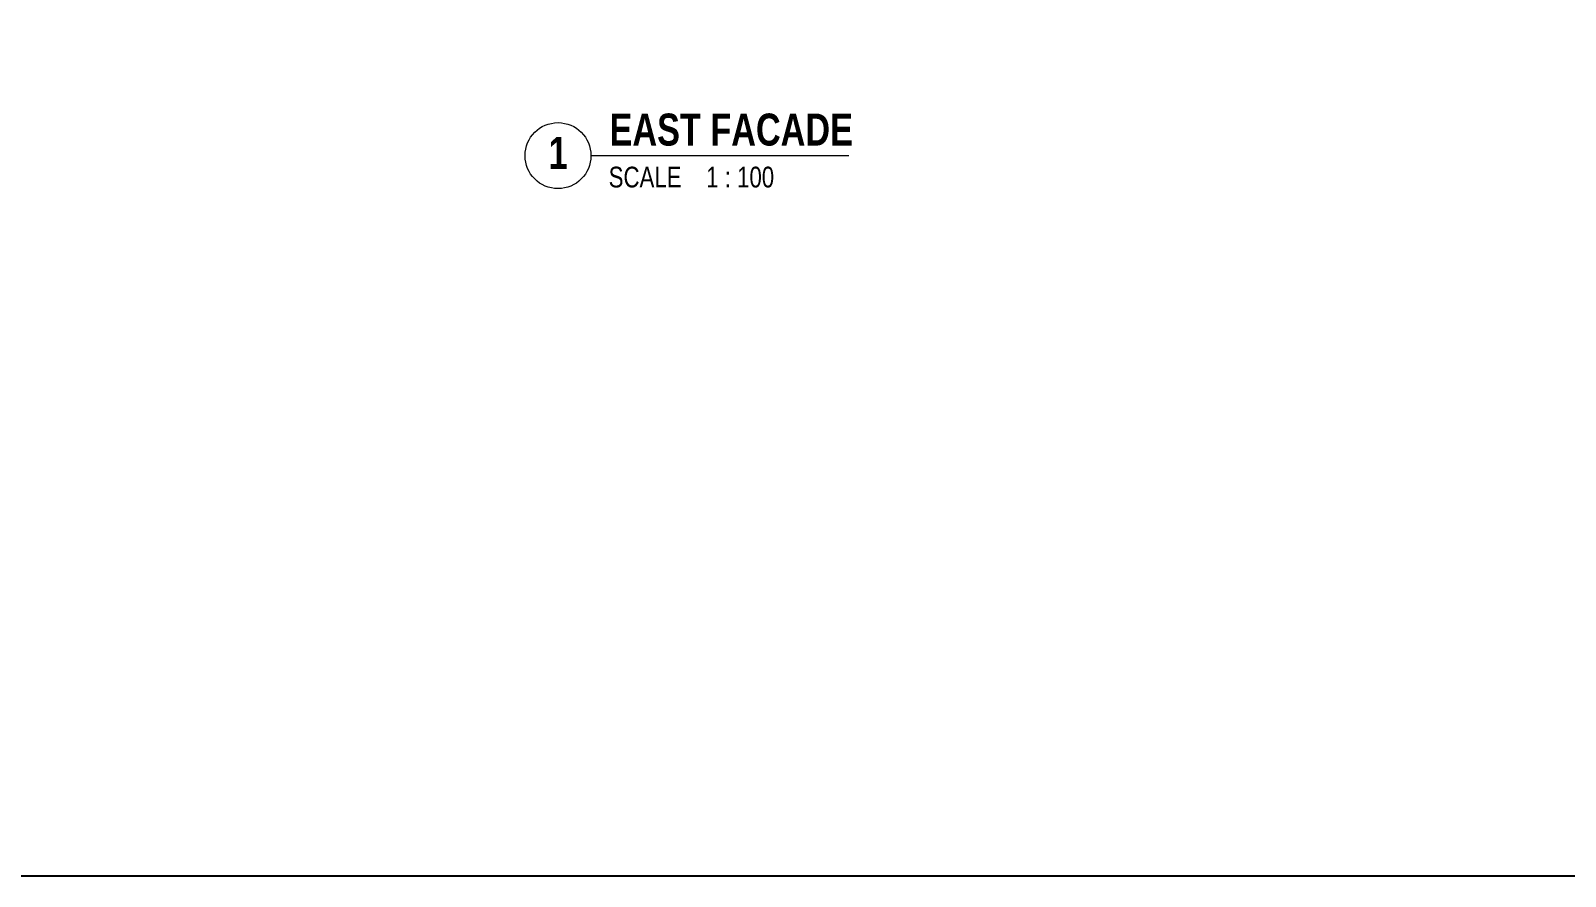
# Model space of a CAD drawing. Header units: millimetres. Extents: x -29259 to 87313, y -139821 to 46728.
# Drawn here: x -9147 to 25495, y -139821 to -120741 of the extents above; entities that cross this region are included whole.
import ezdxf

# ---------------------------------------------------------------- set-up
doc = ezdxf.new("R2010")
doc.units = ezdxf.units.MM
doc.layers.add('G-ANNO-TTLB', color=6, linetype='Continuous', lineweight=9)
doc.styles.add('Century Gothic_7', font='GOTHIC.TTF', dxfattribs={"width": 0.8, "height": 750})
doc.styles.add('Century Gothic_B_5', font='GOTHICB.TTF', dxfattribs={"width": 0.8, "height": 3.85})

# ---------------------------------------------------------------- blocks, each defined once
blk = doc.blocks.new('Viewport - M_View Title-684662-ELEVATION - EAST _ SOUTH')
at = {"layer": 'G-ANNO-TTLB'}
blk.add_circle((-4.06, 0), 3.97, dxfattribs=at)

msp = doc.modelspace()

# ---------------------------------------------------------------- linework, layer by layer
msp.add_lwpolyline([(-29258.6, 46727.5), (87313.3, 46727.5), (87313.3, -139820.9), (-29258.6, -139820.9)], close=True)
at = {"layer": 'G-ANNO-TTLB'}
msp.add_line((3517.9, -123560), (9320.3, -123560), dxfattribs=at)

# ---------------------------------------------------------------- block references
at = {"layer": 'G-ANNO-TTLB', "xscale": 187.5, "yscale": 187.5, "zscale": 187.5}
msp.add_blockref('Viewport - M_View Title-684662-ELEVATION - EAST _ SOUTH', (3517.9, -123560), dxfattribs=at)

# ---------------------------------------------------------------- texts
at = {"layer": 'G-ANNO-TTLB', "attachment_point": 1}
for s, insert, char_height, width, style in [('EAST FACADE', (3921.6, -122610.6), 721.875, 6193.036, 'Century Gothic_B_5'), ('\\fCentury Gothic|b1|i0|c0|p34|;\\W.8;1', (2543.9, -123135.8), 721.875, 541.139, 'Century Gothic_B_5'), ('SCALE    1 : 100', (3900.6, -123808.8), 468.75, 4545.568, 'Century Gothic_7')]:
    msp.add_mtext(s, dxfattribs=dict(at, insert=insert, char_height=char_height, width=width, style=style))

doc.saveas('drawing.dxf')
